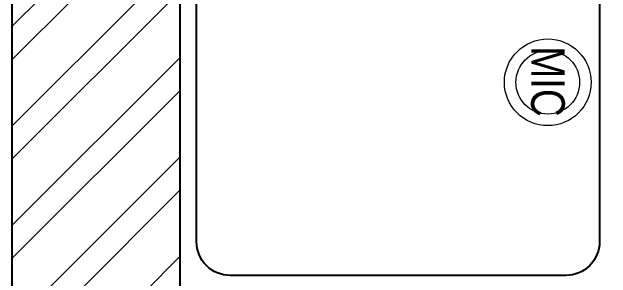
# Model space of a CAD drawing. Header units: millimetres. Extents: x 2137169 to 2150308, y 32445 to 49633.
# Drawn here: x 2141286 to 2142178, y 48189 to 48586 of the extents above; entities that cross this region are included whole.
import ezdxf

# ---------------------------------------------------------------- set-up
doc = ezdxf.new("R2010")
doc.units = ezdxf.units.MM
doc.header["$LTSCALE"] = 40
doc.layers.add('A-WALL', color=1, linetype='Continuous')
doc.layers.add('PDF_Geometry', color=7, linetype='Continuous')
for name, color, linetype, lineweight in [('LENS-DIM', 252, 'Continuous', 5), ('LENS-FURNITURE', 13, 'Continuous', 9), ('LK-EQPMT', 3, 'Continuous', 18), ('LN-HATCH', 251, 'Continuous', 0)]:
    doc.layers.add(name, color=color, linetype=linetype, lineweight=lineweight)
doc.styles.get("Standard").update_dxf_attribs({"font": 'Gill Sans MT Condensed Regular.ttf', "height": 100})

# ---------------------------------------------------------------- blocks, each defined once
blk = doc.blocks.new('A$C0b04b9d4')
at = {"layer": 'LN-HATCH'}
h = blk.add_hatch(dxfattribs=at)
h.set_pattern_fill('ANSI32', color=256, scale=11, angle=180)
h.set_pattern_definition([(225, (-5155090.452047868, -36221.76382763917), (74.08711299882052, -74.08711299882054), []), (225, (-5155139.843477868, -36221.76382763917), (74.08711299882052, -74.08711299882054), [])])
h.paths.add_polyline_path([(6658.680859199725, 7739.755511949391), (6378.680859199725, 7739.755511949391), (5854.654239115305, -2299.541785838359), (6105.998849609867, -2284.262899265828)])
h.paths.add_polyline_path([(0, -2384.939611560192), (250.0000000009313, -2369.742461974907), (250, 11527.75913878053), (5777.598481958732, 10937.72861224186), (5778.732920842245, 11189.02773444867), (0, 11805.86501724692)])
at = {"layer": 'A-WALL'}
for p, q in [((0, 11805.86501724692), (0, -2384.939611560163)), ((250, 11527.75913878053), (250, -2369.742461974893))]:
    blk.add_line(p, q, dxfattribs=at)
blk = doc.blocks.new('MOROTISED TABLE-TRIAL SET 950x600')
at = {"layer": 'PDF_Geometry', "lineweight": 25}
blk.add_lwpolyline([(415.5923622683621, 2.18279e-11), (550.0003704861738, 2.18279e-11, 0.4142524001247118), (599.9958994225599, 50.00260162355697), (599.9958994225599, 899.9973678589085, 0.4142518501714829), (550.0003704861738, 950.0000000000218), (50.00260613719, 950.0000000000218, 0.4142929195148918), (4.605390131e-07, 899.9973678589085), (4.605390131e-07, 50.00260162355697, 0.414163635492108), (50.00260613719, 2.18279e-11), (415.5923622683621, 2.18279e-11)], format="xyb", dxfattribs=at)
blk = doc.blocks.new('MIC')
at = {"layer": 'LK-EQPMT', "ltscale": 12}
for radius in [64.54701859105262, 47.40596281792385]:
    blk.add_circle((234.5401449967176, 64.54701859102352), radius, dxfattribs=at)
at = {"layer": 'LK-EQPMT', "ltscale": 12, "insert": (233.2398255821317, 64.46170233917655), "char_height": 50, "attachment_point": 5}
blk.add_mtext_dynamic_manual_height_columns('MIC', width=466.4796511627907, gutter_width=12.5, heights=[0], dxfattribs=at)

msp = doc.modelspace()

# ---------------------------------------------------------------- block references
at = {"rotation": 270}
msp.add_blockref('MIC', (2142018.884558532, 48715.59705388735), dxfattribs=at)
at = {"layer": 'LENS-DIM', "color": 3}
msp.add_blockref('A$C0b04b9d4', (2141285.591679964, 37827.24567731895), dxfattribs=at)
at = {"layer": 'LENS-FURNITURE', "xscale": -1, "rotation": 180}
msp.add_blockref('MOROTISED TABLE-TRIAL SET 950x600', (2141560.450548205, 49143.35414009707), dxfattribs=at)

doc.saveas('drawing.dxf')
